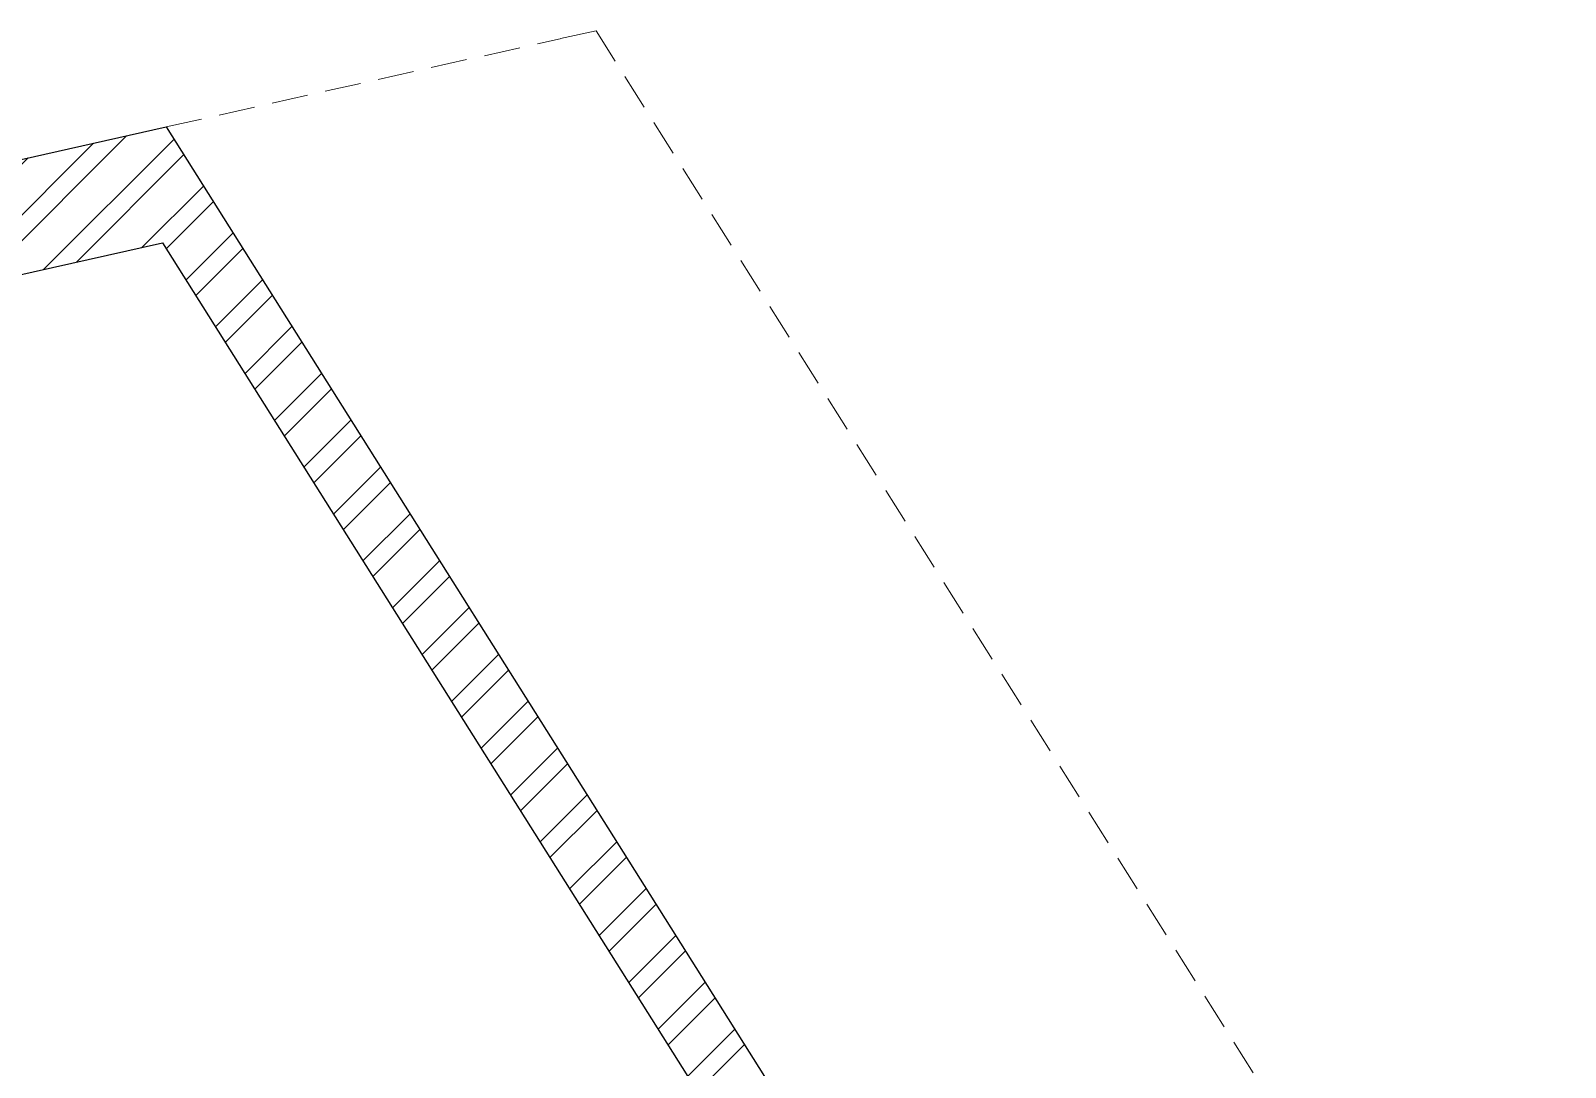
# Model space of a CAD drawing. Header units: feet. Extents: x 3393246 to 3407599, y -4897297 to -4884924.
# Drawn here: x 3400989 to 3404537, y -4887322 to -4884924 of the extents above; entities that cross this region are included whole.
import ezdxf

# ---------------------------------------------------------------- set-up
doc = ezdxf.new("R2010")
doc.units = ezdxf.units.FT
doc.header["$LTSCALE"] = 33
doc.header["$MEASUREMENT"] = 0
doc.linetypes.add('ACAD_ISO03W100', pattern=[30, 12, -18])
doc.linetypes.add('HIDDEN', pattern=[9.524999999999995, 6.349999999999997, -3.174999999999998])
doc.layers.add('A-WALL', color=1, linetype='Continuous')
for name, color, linetype, lineweight in [('beam', 90, 'Continuous', 9), ('LK-MIRROR', 133, 'Continuous', 13), ('LN-HATCH', 251, 'Continuous', 0)]:
    doc.layers.add(name, color=color, linetype=linetype, lineweight=lineweight)

# ---------------------------------------------------------------- blocks, each defined once
blk = doc.blocks.new('A$Cea566534')
at = {"layer": 'LN-HATCH'}
h = blk.add_hatch(dxfattribs=at)
h.set_pattern_fill('ANSI32', color=256, scale=333, angle=180)
h.set_pattern_definition([(225, (-8580452.856019974, 5284098.078086937), (88.29995930067012, -88.29995930067015), []), (225, (-8580511.722659409, 5284098.078086937), (88.29995930067012, -88.29995930067015), [])])
h.paths.add_polyline_path([(287.0057907104492, 7386.112773895263), (230.1564922332764, 7639.821577072144), (-5229.765939712525, 6416.400248527527), (-6409.269191741943, -3259.803242683411), (-5875.651348114014, -3259.803242683411), (-5875.651348114014, -2999.803242683411), (-6115.651348114013, -2999.803242683411), (-5436.743618011474, 2569.701833724975), (-4993.87756729126, 6202.809271812439)])
h.paths.add_polyline_path([(1529.544988632202, 7930.979487419128), (540.8844032287597, 7709.447319984436), (597.7337017059326, 7455.738515853882), (1521.324285507202, 7662.690250396728), (2777.701293945313, 5669.161291122437), (619.7922134399414, 5185.632079124451), (-185.1900989226997, 6462.920298516751), (-312.0907974243164, 6382.94397354126), (611.57151222229, 4917.342843055725), (2810.91098022461, 5410.155488014221), (2949.536611557007, 5190.194276809692), (4485.082056045532, 2753.700856208801), (6056.681093215942, 260.0001792907715), (6116.773538589478, -239.6903915405273), (6377.382936477661, -208.3496837615967), (6310.931505203247, 344.2181673049927), (4705.043266296387, 2892.326486587525), (3169.497821807861, 5328.819907188416)])
h.paths.add_polyline_path([(6680.656452178955, -2730.179411888123), (6420.047056198121, -2761.520118713379), (6448.702821731567, -2999.803242683411), (6004.348653793335, -2999.803242683411), (6004.348653793335, -3259.803242683411), (6744.348653793335, -3259.803242683411)])
h.paths.add_polyline_path([(3504.348653793335, -2999.803242683411), (2764.348653793335, -2999.803242683411), (2764.348653793335, -3259.803242683411), (3504.348653793335, -3259.803242683411)])
h.paths.add_polyline_path([(264.348653793335, -2999.803242683411), (34.34865188598633, -2999.803242683411), (-475.651346206665, -2999.803242683411), (-475.651346206665, -3259.803242683411), (264.348653793335, -3259.803242683411)], flags=17)
h.paths.add_polyline_path([(-2955.651348114013, -2999.803242683411), (-3695.651348114014, -2999.803242683411), (-3695.651348114014, -3259.803242683411), (-2955.651348114013, -3259.803242683411)], flags=17)
at = {"layer": 'A-WALL'}
for p, q in [((540.8844032287597, 7709.447319984436), (1529.544988632202, 7930.979487419128)), ((1529.544988632202, 7930.979487419128), (3169.497821807861, 5328.819907188416)), ((597.7337017059326, 7455.738515853882), (1521.324285507202, 7662.690250396728)), ((1521.324285507202, 7662.690250396728), (2777.701293945313, 5669.161291122437))]:
    blk.add_line(p, q, dxfattribs=at)
at = {"layer": 'beam', "linetype": 'HIDDEN', "ltscale": 0.4}
for p, q in [((1529.544988632202, 7930.979487419128), (2441.013523101807, 8135.214998245238)), ((2523.874300003052, 8153.781862258911), (2441.013523101807, 8135.214998245238)), ((2523.874300003052, 8153.781862258911), (7238.271629333496, 673.3141822814941))]:
    blk.add_line(p, q, dxfattribs=at)

msp = doc.modelspace()

# ---------------------------------------------------------------- block references
at = {"layer": 'LK-MIRROR', "linetype": 'ACAD_ISO03W100', "ltscale": 0.05}
msp.add_blockref('A$Cea566534', (3399771.949172966, -4893077.348112602), dxfattribs=at)

doc.saveas('drawing.dxf')
